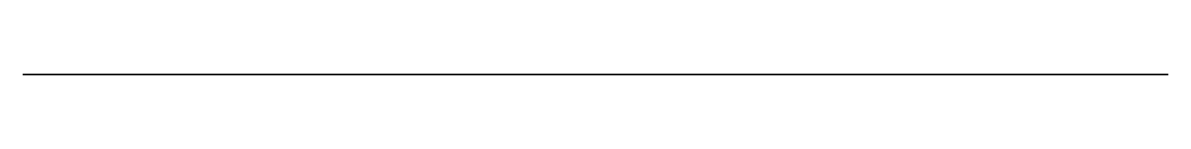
# Model space of a CAD drawing. Header units: millimetres. Extents: x 22.5 to 85.7, y 0 to 0.
import ezdxf

# ---------------------------------------------------------------- set-up
doc = ezdxf.new("R2010")
doc.units = ezdxf.units.MM
doc.layers.get('0').update_dxf_attribs({"color": 173, "true_color": 0x5858e1})

msp = doc.modelspace()

# ---------------------------------------------------------------- linework, layer by layer
at = {"color": 41, "true_color": 0xe4d699}
msp.add_polyline3d([(34.513, 0, 11.636), (34.553, 0, 11.722), (34.596, 0, 11.806), (34.643, 0, 11.887), (34.692, 0, 11.965), (34.744, 0, 12.04), (34.799, 0, 12.113), (34.856, 0, 12.182), (34.914, 0, 12.249), (35.034, 0, 12.373), (35.157, 0, 12.485), (35.281, 0, 12.584), (35.403, 0, 12.67), (35.54, 0, 12.757), (35.68, 0, 12.838), (35.823, 0, 12.912), (35.969, 0, 12.98), (36.118, 0, 13.042), (36.269, 0, 13.096), (36.422, 0, 13.145), (36.577, 0, 13.186), (36.733, 0, 13.221), (36.891, 0, 13.249), (37.051, 0, 13.27), (37.211, 0, 13.284), (37.372, 0, 13.291), (37.533, 0, 13.292), (37.695, 0, 13.285), (37.857, 0, 13.271), (38.017, 0, 13.248), (38.173, 0, 13.217), (38.325, 0, 13.176), (38.475, 0, 13.127), (38.621, 0, 13.071), (38.765, 0, 13.008), (38.907, 0, 12.939), (39.047, 0, 12.865), (39.321, 0, 12.703), (39.591, 0, 12.527), (40.126, 0, 12.159), (41.452, 0, 11.306), (42.829, 0, 10.537), (44.25, 0, 9.855), (45.711, 0, 9.262), (46.455, 0, 9.004), (47.206, 0, 8.778), (47.964, 0, 8.586), (48.729, 0, 8.427), (48.735, 0, 8.174), (48.753, 0, 7.899), (48.771, 0, 7.733), (48.794, 0, 7.569), (48.823, 0, 7.406), (48.859, 0, 7.245), (48.901, 0, 7.086), (48.949, 0, 6.929), (49.003, 0, 6.775), (49.064, 0, 6.625), (49.131, 0, 6.478), (49.205, 0, 6.334), (49.286, 0, 6.195), (49.373, 0, 6.06), (49.467, 0, 5.93), (49.568, 0, 5.805), (49.676, 0, 5.686), (49.792, 0, 5.573), (49.842, 0, 5.528), (49.894, 0, 5.485), (49.948, 0, 5.444), (50.003, 0, 5.405), (50.116, 0, 5.333), (50.235, 0, 5.269), (50.358, 0, 5.212), (50.486, 0, 5.161), (50.617, 0, 5.118), (50.751, 0, 5.08), (50.888, 0, 5.048), (51.028, 0, 5.021), (51.313, 0, 4.982), (51.603, 0, 4.961), (51.895, 0, 4.955), (72.217, 0, 4.96), (72.221, 0, 5.215), (72.234, 0, 5.47), (72.259, 0, 5.722), (72.299, 0, 5.969), (72.326, 0, 6.09), (72.356, 0, 6.21), (72.392, 0, 6.327), (72.433, 0, 6.442), (72.48, 0, 6.554), (72.532, 0, 6.663), (72.591, 0, 6.769), (72.656, 0, 6.872), (72.798, 0, 7.067), (72.954, 0, 7.251), (73.121, 0, 7.424), (73.301, 0, 7.586), (73.491, 0, 7.735), (73.692, 0, 7.871), (73.904, 0, 7.993), (74.013, 0, 8.049), (74.124, 0, 8.101), (74.296, 0, 8.173), (74.471, 0, 8.235), (74.648, 0, 8.287), (74.827, 0, 8.33), (75.007, 0, 8.364), (75.189, 0, 8.388), (75.372, 0, 8.402), (75.554, 0, 8.407), (75.737, 0, 8.402), (75.92, 0, 8.388), (76.101, 0, 8.364), (76.282, 0, 8.33), (76.461, 0, 8.287), (76.638, 0, 8.235), (76.813, 0, 8.173), (76.985, 0, 8.101), (77.151, 0, 8.02), (77.309, 0, 7.929), (77.459, 0, 7.829), (77.601, 0, 7.72), (77.736, 0, 7.604), (77.865, 0, 7.48), (77.988, 0, 7.35), (78.104, 0, 7.213), (78.216, 0, 7.071), (78.323, 0, 6.924), (78.525, 0, 6.617), (78.892, 0, 5.969), (80.726, 0, 2.514), (81.834, 0, 2.514), (81.841, 0, 2.238), (81.864, 0, 1.964), (81.902, 0, 1.692), (81.956, 0, 1.424), (82.025, 0, 1.158), (82.11, 0, 0.897), (82.209, 0, 0.641), (82.323, 0, 0.39), (82.452, 0, 0.146), (82.594, 0, -0.09), (82.749, 0, -0.316), (82.916, 0, -0.533), (83.096, 0, -0.74), (83.287, 0, -0.937), (83.49, 0, -1.123), (83.704, 0, -1.297), (83.927, 0, -1.459), (84.159, 0, -1.607), (84.398, 0, -1.741), (84.645, 0, -1.861), (84.898, 0, -1.967), (85.157, 0, -2.059), (85.421, 0, -2.135), (85.689, 0, -2.196), (85.689, 0, -4.833), (69.232, 0, -4.833), (68.566, 0, -3.645), (33.852, 0, -3.645), (33.098, 0, -4.833), (22.507, 0, -4.833), (22.507, 0, 14.278), (33.092, 0, 14.278), (33.406, 0, 12.053), (33.426, 0, 11.938), (33.451, 0, 11.824), (33.466, 0, 11.769), (33.483, 0, 11.716), (33.501, 0, 11.664), (33.522, 0, 11.615), (33.544, 0, 11.568), (33.569, 0, 11.524), (33.583, 0, 11.503), (33.597, 0, 11.483), (33.611, 0, 11.463), (33.627, 0, 11.445), (33.643, 0, 11.428), (33.659, 0, 11.411), (33.677, 0, 11.396), (33.695, 0, 11.381), (33.714, 0, 11.368), (33.734, 0, 11.356), (33.754, 0, 11.345), (33.776, 0, 11.335), (33.802, 0, 11.325), (33.828, 0, 11.317), (33.855, 0, 11.31), (33.882, 0, 11.304), (33.909, 0, 11.299), (33.936, 0, 11.296), (33.964, 0, 11.293), (33.991, 0, 11.293), (34.019, 0, 11.293), (34.046, 0, 11.295), (34.074, 0, 11.298), (34.101, 0, 11.303), (34.128, 0, 11.309), (34.155, 0, 11.316), (34.181, 0, 11.325), (34.207, 0, 11.335), (34.233, 0, 11.346), (34.257, 0, 11.358), (34.282, 0, 11.372), (34.305, 0, 11.386), (34.327, 0, 11.402), (34.349, 0, 11.419), (34.37, 0, 11.436), (34.39, 0, 11.455), (34.409, 0, 11.475), (34.427, 0, 11.495), (34.444, 0, 11.517), (34.46, 0, 11.539), (34.475, 0, 11.562), (34.489, 0, 11.586), (34.502, 0, 11.61)], close=True, dxfattribs=at)

doc.saveas('drawing.dxf')
